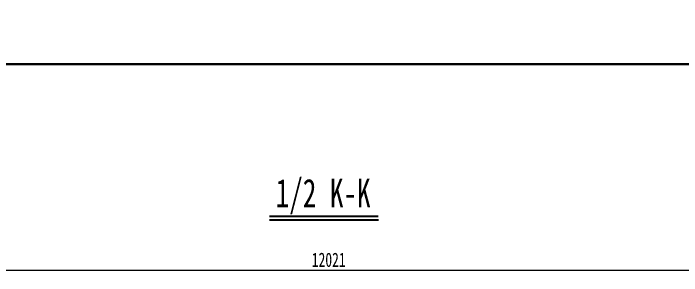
# Model space of a CAD drawing. Header units: millimetres. Extents: x 44597 to 300567, y -113054 to 73044.
# Drawn here: x 164766 to 171471, y -64016 to -61383 of the extents above; entities that cross this region are included whole.
import ezdxf
from ezdxf.enums import TextEntityAlignment as Align

# ---------------------------------------------------------------- set-up
doc = ezdxf.new("R2010")
doc.units = ezdxf.units.MM
doc.layers.get('Defpoints').update_dxf_attribs({"color": 8})
doc.layers.add('标注线及字体', color=2, linetype='Continuous', lineweight=15)
doc.layers.add('细实线', color=4, linetype='Continuous', lineweight=15)
doc.styles.add('111', font='', dxfattribs={"width": 0.7})
doc.styles.get('111').set_extended_font_data('仿宋_GB2312')
doc.dimstyles.new('200', dxfattribs={"dimscale": 0, "dimtxt": 2.5, "dimasz": 1, "dimexe": 1, "dimexo": 1, "dimgap": 0.6, "dimtad": 1, "dimdec": 0, "dimdsep": 46, "dimtxsty": '111', "dimblk": 'OBLIQUE', "dimcen": 0, "dimclrd": 4, "dimclre": 4, "dimclrt": 4, "dimadec": 1, "dimazin": 2, "dimtfac": 1, "dimtdec": 0, "dimtix": 1, "dimtmove": 2, "dimatfit": 3, "dimfxl": 4, "dimfxlon": 1, "dimtolj": 1, "dimlwd": -1, "dimlwe": -1, "dimarcsym": 0})

# ---------------------------------------------------------------- blocks, each defined once
blk = doc.blocks.new('_Oblique')
at = {"color": 0, "linetype": 'ByBlock', "lineweight": -2}
blk.add_line((-0.5, -0.5), (0.5, 0.5), dxfattribs=at)
blk = doc.blocks.new('*D2556')
at = {"layer": 'Defpoints', "color": 0, "transparency": 16777216}
for p in [(173940.6, -63959.6), (161919.5, -64373), (173940.6, -65272.6)]:
    blk.add_point(p, dxfattribs=at)
at = {"layer": '细实线', "color": 4, "transparency": 16777216}
for p, q in [((161919.5, -64188.1), (161919.5, -63902.4)), ((173940.6, -64188.1), (173940.6, -63902.4)), ((161919.5, -63959.6), (173940.6, -63959.6))]:
    blk.add_line(p, q, dxfattribs=at)
at = {"layer": '细实线', "color": 4, "transparency": 16777216, "xscale": 57.14285714285715, "yscale": 57.14285714285715, "zscale": 57.14285714285715, "rotation": 180}
blk.add_blockref('_Oblique', (161919.5, -63959.6), dxfattribs=at)
at = {"layer": '细实线', "color": 4, "transparency": 16777216, "xscale": 57.14285714285715, "yscale": 57.14285714285715, "zscale": 57.14285714285715}
blk.add_blockref('_Oblique', (173940.6, -63959.6), dxfattribs=at)
at = {"layer": '细实线', "color": 4, "transparency": 16777216, "insert": (167930, -63857.3), "char_height": 142.86, "attachment_point": 5, "style": '111'}
blk.add_mtext('\\A1;12021', dxfattribs=at)

msp = doc.modelspace()

# ---------------------------------------------------------------- linework, layer by layer
at = {"color": 4}
msp.add_line((167334.7, -63455.3), (168429, -63455.3), dxfattribs=at)
at = {"color": 6, "const_width": 20.6}
msp.add_lwpolyline([(167334.7, -63421), (168429, -63421)], dxfattribs=at)
at = {"layer": 'Defpoints'}
for points in [[(152066.6, -36314.1), (190566.6, -36314.1), (190566.6, -61894.1), (152066.6, -61894.1)], [(157566.6, -61894.1), (179566.6, -61894.1), (179566.6, -76511.3), (157566.6, -76511.3)]]:
    msp.add_lwpolyline(points, close=True, dxfattribs=at)

# ---------------------------------------------------------------- texts
at = {"layer": '标注线及字体', "style": '111', "width": 0.7}
msp.add_text('1/2 K-K', height=285.71, dxfattribs=at).set_placement((167874.3, -63210), align=Align.MIDDLE)

# ---------------------------------------------------------------- dimensions: what is measured, and where the dimension line sits
at = {"layer": '细实线'}
dim = msp.add_linear_dim(base=(173940.6, -63959.6), p1=(161919.5, -64373), p2=(173940.6, -65272.6), dimstyle='200', override={"dimscale": 57.142857, "dimtxsty": '111', "dimblk": 'Oblique'}, dxfattribs=at)
dim.commit()
dim.dimension.update_dxf_attribs({"geometry": '*D2556', "text_midpoint": (167930, -63857.3)})

doc.saveas('drawing.dxf')
